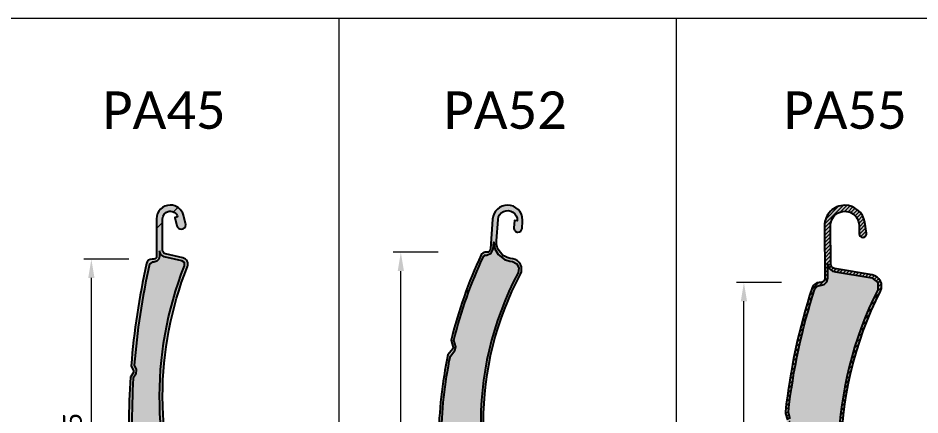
# Model space of a CAD drawing. Header units: millimetres. Extents: x 0 to 7790, y 0 to 17467.
# Drawn here: x 227.2 to 347.5, y 16870.5 to 16923.5 of the extents above; entities that cross this region are included whole.
import ezdxf

# ---------------------------------------------------------------- set-up
doc = ezdxf.new("R2010")
doc.units = ezdxf.units.MM
doc.header["$PDMODE"] = 35
doc.layers.get('0').update_dxf_attribs({"lineweight": 15})
for name, color, linetype, lineweight in [('_MB_kreskowanie_pancerz_0.09', 137, 'Continuous', 9), ('_MB_kreskowanie_profile_0.09', 7, 'Continuous', 9), ('_MB_profile_0.25', 7, 'Continuous', 25), ('_MB_ramka_0.15', 124, 'Continuous', 15), ('_MB_solid', 7, 'Continuous', 9), ('_MB_tekst_0.25', 40, 'Continuous', 25), ('_MB_wymiar_detal_0.09', 94, 'Continuous', 9)]:
    doc.layers.add(name, color=color, linetype=linetype, lineweight=lineweight)
doc.layers.add('_MB_pomocnicze_niedrukowane', color=220, linetype='Continuous', lineweight=15, plot=False)
doc.styles.add('_MB_Calibri_Light_2.5', font='calibril.ttf', dxfattribs={"height": 2.5})
doc.dimstyles.new('_MB_detal', dxfattribs={"dimscale": 10, "dimtxt": 2.5, "dimasz": 2.5, "dimexe": 1, "dimexo": 1, "dimgap": 1.25, "dimtad": 1, "dimdsep": 46, "dimtxsty": '_MB_Calibri_Light_2.5', "dimcen": -2.5, "dimclrd": 256, "dimclre": 256, "dimclrt": 40, "dimazin": 0, "dimtfac": 0.2, "dimtmove": 1, "dimatfit": 1, "dimfxl": 5, "dimfxlon": 1, "dimtolj": 1, "dimlwd": -1, "dimlwe": -1, "dimarcsym": 0})

# ---------------------------------------------------------------- blocks, each defined once
blk = doc.blocks.new('*D506')
at = {"layer": '_MB_wymiar_detal_0.09', "transparency": 16777216}
for p, q in [((329.0222799938891, 16888.20842558063), (323.0222799938891, 16888.20842558063)), ((324.0222799938891, 16835.70911708651), (324.0222799938891, 16885.70842558063)), ((329.0222799938891, 16833.20911708651), (323.0222799938891, 16833.20911708651))]:
    blk.add_line(p, q, dxfattribs=at)
for points in [[(323.6056133272224, 16885.70842558063), (324.4389466605558, 16885.70842558063), (324.0222799938891, 16888.20842558063)], [(323.6056133272224, 16835.70911708651), (324.4389466605558, 16835.70911708651), (324.0222799938891, 16833.20911708651)]]:
    blk.add_solid(points, dxfattribs=at)
at = {"layer": 'Defpoints', "color": 0, "transparency": 16777216}
for p in [(324.0222799938891, 16888.20842558063), (334.1022814472968, 16888.20842558063), (334.3758437931689, 16833.20911708651)]:
    blk.add_point(p, dxfattribs=at)
at = {"layer": '_MB_wymiar_detal_0.09', "color": 40, "transparency": 16777216, "insert": (321.5059338393633, 16860.70877133356), "char_height": 2.5, "attachment_point": 5, "rotation": 90, "style": '_MB_Calibri_Light_2.5'}
blk.add_mtext('55', dxfattribs=at)
blk = doc.blocks.new('*D509')
at = {"layer": '_MB_wymiar_detal_0.09', "transparency": 16777216}
for p, q in [((283.2445241456103, 16892.25000320439), (277.2445241456103, 16892.25000320439)), ((278.2445241456103, 16842.74999478085), (278.2445241456103, 16889.75000320439)), ((283.2445241456103, 16840.24999478085), (277.2445241456103, 16840.24999478085))]:
    blk.add_line(p, q, dxfattribs=at)
for points in [[(277.8278574789436, 16889.75000320439), (278.661190812277, 16889.75000320439), (278.2445241456103, 16892.25000320439)], [(277.8278574789436, 16842.74999478085), (278.661190812277, 16842.74999478085), (278.2445241456103, 16840.24999478085)]]:
    blk.add_solid(points, dxfattribs=at)
at = {"layer": 'Defpoints', "color": 0, "transparency": 16777216}
for p in [(278.2445241456103, 16892.25000320439), (289.4370964019914, 16892.25000320439), (289.5402636319055, 16840.24999478085)]:
    blk.add_point(p, dxfattribs=at)
at = {"layer": '_MB_wymiar_detal_0.09', "color": 40, "transparency": 16777216, "insert": (275.7176010679942, 16866.24999899261), "char_height": 2.5, "attachment_point": 5, "rotation": 90, "style": '_MB_Calibri_Light_2.5'}
blk.add_mtext('52', dxfattribs=at)
blk = doc.blocks.new('*D471')
at = {"layer": '_MB_wymiar_detal_0.09', "transparency": 16777216}
for p, q in [((241.9570564508708, 16891.33924705334), (235.9570564508708, 16891.33924705334)), ((236.9570564508708, 16848.84338526577), (236.9570564508708, 16888.83924705334)), ((241.9570564508708, 16846.34338526577), (235.9570564508708, 16846.34338526577))]:
    blk.add_line(p, q, dxfattribs=at)
for points in [[(236.5403897842042, 16888.83924705334), (237.3737231175375, 16888.83924705334), (236.9570564508708, 16891.33924705334)], [(236.5403897842042, 16848.84338526577), (237.3737231175375, 16848.84338526577), (236.9570564508708, 16846.34338526577)]]:
    blk.add_solid(points, dxfattribs=at)
at = {"layer": 'Defpoints', "color": 0, "transparency": 16777216}
for p in [(236.9570564508708, 16891.33924705334), (244.9748546388442, 16891.33924705334), (245.1070579760714, 16846.34338526577)]:
    blk.add_point(p, dxfattribs=at)
at = {"layer": '_MB_wymiar_detal_0.09', "color": 40, "transparency": 16777216, "insert": (234.4407102963462, 16868.84131615955), "char_height": 2.5, "attachment_point": 5, "rotation": 90, "style": '_MB_Calibri_Light_2.5'}
blk.add_mtext('45', dxfattribs=at)
blk = doc.blocks.new('-PA45')
at = {"layer": '_MB_kreskowanie_pancerz_0.09', "transparency": 33554585}
h = blk.add_hatch(color=256, dxfattribs=at)
h.dxf.hatch_style = 1
h.paths.add_polyline_path([(0.6374151621766941, -4.934697192584281), (0.6152722534079658, -4.518174512299083), (0.2850321472960786, -4.263374740088693), (-2.074725610282258, -3.718582074880032), (-2.520722832714455, -3.437113384132317), (-2.694440964298337, -2.939830437162527), (-2.694440190132809, -3.689751723876725), (-2.750996828506686, -3.976372401708431), (-2.913781542154538, -4.220408367047639), (-3.157207030448262, -4.382938175798699), (-3.444440190132809, -4.439744868731395), (-3.694993321236325, -4.43974716350931), (-3.913658946914438, -4.516903351102883), (-4.036591044065062, -4.713513199854788, 0.03487551459697473), (-6.07612735443945, -18.21635238215822), (-5.800176712828033, -18.79286985513318), (-5.737911998350683, -19.09599663159861), (-5.841591842950947, -19.38756690975424), (-6.198219648837039, -19.92085382716505, 0.03377965814838593), (-6.135543183589107, -33.15545915421171), (-5.774948093645435, -33.68377410972607), (-5.671494851367243, -33.97408994666694), (-5.725819799301462, -34.27746209197358), (-5.997304507543959, -34.85873724947214, 0.03533553539028714), (-3.787266666267897, -48.52403435282031), (-3.7267167551272, -48.60828786507409), (-3.634419517178685, -48.63768092343616), (-3.533277589673162, -48.60154365310336), (-3.478838695316881, -48.51370031409715), (-3.478838695316881, -48.44244561797859), (-3.492956395150031, -43.60372643884511, -1.002709244656991), (1.808489497367191, -43.58713439672829), (1.808489497367191, -43.3133355226455, 0.1059830059849216), (1.490624111111174, -41.83798582728559, -0.2028499363257417)])
at = {"layer": '_MB_kreskowanie_profile_0.09', "transparency": 33554687}
h = blk.add_hatch(dxfattribs=at)
h.set_pattern_fill('JIS_WOOD', color=256, scale=0.5)
h.set_pattern_definition([(45, (0.2055619749062316, -0.03631166503328132), (-24.99999995804921, 24.99999995804921), [])])
h.paths.add_polyline_path([(1.408487211529064, -48.03974337699583, -0.5133463934705075), (1.144383974393349, -48.22919195478335), (-0.7320084926286654, -47.59428191529605, 0.513342072944862), (-1.392266575583562, -48.06789651384861, 0.3492203411832894), (-1.004740672562548, -48.55508880065463), (0.9835428293863515, -49.01411406802799, 0.05678297806760939), (1.20848942534758, -49.03974334285067, 0.4142140303864929), (2.208491023246097, -48.03974334285067), (2.208491023246097, -43.31704131648621, 0.1062423642000494), (1.855310940147319, -41.67365928734853, -0.1062423872251403), (-2.291511837776852, -22.37807647273439, -0.09481297267430049), (1.026147877595577, -5.039543984353259, 0.4592340440258739), (0.4203560558798927, -3.884094832558731), (-1.906914063338263, -3.346803191519939, -0.3492154977283172), (-2.294438735238145, -2.859618559364208), (-2.294442478962083, 1.33552192953357, -0.8769852214657324), (-0.279364519929004, 1.600793506699119), (-0.6657345932089811, 1.497274479414045), (-0.37399730342986, 0.408408571441214, 0.3394601583494689), (0.2055619749062316, -0.03631166503328132, 0.4142135357092427), (0.8055613595879549, 0.5636889433453689, 0.07604807758998114), (0.7851197403706465, 0.7189690216036979), (0.4933802444375033, 1.807840427898554, 0.3397150380530074), (-1.269445983110927, 3.160527548337086, 0.4142135480086321), (-3.094444815453244, 1.335526374816254), (-3.094441716011715, -3.688713393776197, -0.4150742944210199), (-3.444436953635886, -4.03974486275547), (-3.692601244450998, -4.039747157548845, 0.3521586310920828), (-4.426981908889502, -4.626364312546684, 0.03513235010680804), (-6.483430210884762, -18.29189101741213), (-6.160286367457957, -18.96700286530358), (-6.174092594917965, -19.16520873591799), (-6.59059946117668, -19.78802353425272, 0.01597490497511213), (-6.791512791451169, -26.07482329890627, 0.01834351376422075), (-6.526646517975678, -33.29201062416814), (-6.104258638568353, -33.91083582921237), (-6.088240285802385, -34.10819112766876), (-6.405307400176753, -34.78706248342496, 0.03556979094957635), (-4.180562708284924, -48.59894295344384, 0.3568142236213127), (-3.641512437361598, -49.03974793240832, 0.3927989349587496), (-3.093002903626257, -48.53022742132998), (-3.092999762558975, -43.59099785109902, -0.4145700624956468), (-0.8422558944785123, -41.33751312777895, -0.414570338581342), (1.408487971018985, -43.5909999721498)])
h.paths.add_polyline_path([(1.808489497367191, -43.58938292863968), (1.808489497367191, -43.5871343967292, 0.04119173440081435), (1.77244558082748, -43.15261133811964), (1.721257531209631, -42.91383200790006, 0.8789873201479537), (-3.493001524742795, -43.58825866268489), (-3.478838695316881, -48.44244561797859), (-3.478838695316881, -48.51370031409715), (-3.562008741693717, -48.62031002048752), (-3.697147131497331, -48.62483790212809), (-3.787266666278811, -48.52403435277665, -0.0353355353901891), (-5.997304507540321, -34.85873724946759), (-5.725819799301462, -34.27746209197358), (-5.774948093645435, -33.68377410972607), (-6.135543183589107, -33.15545915421262, -0.03377965814838781), (-6.198219648837039, -19.92085382716505), (-5.841591842950947, -19.38756690975424), (-5.800176712828033, -18.79286985513318), (-6.07612735443945, -18.21635238215822, -0.03487551459697481), (-4.036591044065062, -4.713513199854788), (-3.694993321236325, -4.43974716350931), (-3.444440190132809, -4.439744868731395), (-3.069203416183882, -4.339604845410577), (-2.794583643204533, -4.064987582509275), (-2.694440190132809, -3.689751723879453), (-2.694440964298337, -2.939830437162527), (-2.520722832714455, -3.437113384132317), (-2.074725610282258, -3.718582074880032), (0.2850321472960786, -4.263374740088693), (0.6152722534079658, -4.518174512299083), (0.6374151621766941, -4.934697192584281, 0.2028499390933471), (1.490624318024857, -41.83798628644581), (1.721257531209631, -42.91383200790006, -0.02304390005725818), (1.77244558082748, -43.1526113381251), (1.808489497367191, -43.32074711032328), (1.808489497367191, -43.5871343967292, -0.0002120659925077607)], flags=16)
at = {"layer": '_MB_solid', "transparency": 33554687}
h = blk.add_hatch(color=256, dxfattribs=at)
h.dxf.hatch_style = 1
h.paths.add_polyline_path([(-3.094441716011715, -3.688713393776197, -0.4150742944210302), (-3.444436953635886, -4.03974486275547), (-3.692601244450998, -4.039747157548845, 0.3521586310921795), (-4.426981908889502, -4.626364312546684, 0.03513235010680804), (-6.483430210884762, -18.29189101741213), (-6.160286367457957, -18.96700286530358), (-6.174092594917965, -19.16520873591799), (-6.59059946117668, -19.78802353425272, 0.01597490497511209), (-6.791512791451169, -26.07482329890627, 0.01834351376422075), (-6.526646517975678, -33.29201062416814), (-6.104258638568353, -33.91083582921237), (-6.088240285802385, -34.10819112766876), (-6.405307400176753, -34.78706248342496, 0.03556979094957721), (-4.180562708284924, -48.59894295344384, 0.3568142236211176), (-3.641512437361598, -49.03974793240832, 0.3927989349587516), (-3.093002903626257, -48.53022742132998), (-3.092999762558975, -43.59099785109902, -0.4145700624956462), (-0.8422558944785123, -41.33751312777895, -0.4145703385813422), (1.408487971018985, -43.5909999721498), (1.408487211529064, -48.03974337699583, -0.513346393470505), (1.144383974393349, -48.22919195478335), (-0.7320084926286654, -47.59428191529605, 0.5133420729448632), (-1.392266575583562, -48.06789651384861, 0.3492203411832888), (-1.004740672562548, -48.55508880065463), (0.9835428293863515, -49.01411406802799, 0.05678297806760949), (1.20848942534758, -49.03974334285067, 0.4142140303864932), (2.208491023246097, -48.03974334285067), (2.208491023246097, -43.31704131648621, 0.1062423642000491), (1.855310940147319, -41.67365928734853, -0.1062423872251403), (-2.291511837776852, -22.37807647273439, -0.09481297267430047), (1.026147877595577, -5.039543984353259, 0.4592340440258766), (0.4203560558798927, -3.884094832558731), (-1.906914063338263, -3.346803191519939, -0.3492154977283186), (-2.294438735238145, -2.859618559364208), (-2.294442478962083, 1.33552192953357, -0.8769852214657311), (-0.279364519929004, 1.600793506699119), (-0.6657345932089811, 1.497274479414045), (-0.37399730342986, 0.408408571441214, 0.3394601583494695), (0.2055619749062316, -0.03631166503328132, 0.4142135357042651), (0.8055613595879549, 0.5636889433353645, 0.07604807759479457), (0.7851197403706465, 0.7189690216036979), (0.4933802444375033, 1.807840427901283, 0.3397150380105293), (-1.26944598283626, 3.160527548337086, 0.4142135480528502), (-3.094444815453244, 1.335526374816254)])
h.paths.add_polyline_path([(-2.520722832714455, -3.437113384132317), (-2.074725610282258, -3.718582074880032), (0.2850321472960786, -4.263374740088693), (0.6152722534079658, -4.518174512299083), (0.6374151621766941, -4.934697192584281, 0.2028499390933471), (1.490624318024857, -41.83798628644581), (1.721257531209631, -42.91383200790006, -0.02304390005725767), (1.77244558082748, -43.1526113381251), (1.808489497367191, -43.32074711032328), (1.808489497367191, -43.5871343967292, -0.0002120659925475081), (1.808489497367191, -43.58938292863968), (1.808489497367191, -43.5871343967292, 0.04119173440081239), (1.77244558082748, -43.15261133811964), (1.721257531209631, -42.91383200790006, 0.8789873201479509), (-3.493001524742795, -43.58825866268489), (-3.478838695316881, -48.44244561797859), (-3.478838695316881, -48.51370031409715), (-3.562008741693717, -48.62031002048752), (-3.697147131497331, -48.62483790212809), (-3.787266666278811, -48.52403435277665, -0.03533553539018906), (-5.997304507540321, -34.85873724946759), (-5.725819799301462, -34.27746209197358), (-5.774948093645435, -33.68377410972607), (-6.135543183589107, -33.15545915421262, -0.03377965814838781), (-6.198219648837039, -19.92085382716505), (-5.841591842950947, -19.38756690975424), (-5.800176712828033, -18.79286985513318), (-6.07612735443945, -18.21635238215822, -0.0348755145969749), (-4.036591044065062, -4.713513199854788), (-3.694993321236325, -4.43974716350931), (-3.444440190132809, -4.439744868731395), (-3.069203416183882, -4.339604845410577), (-2.794583643204533, -4.064987582509275), (-2.694440190132809, -3.689751723879453), (-2.694440964298337, -2.939830437162527)], flags=16)
at = {"layer": '_MB_profile_0.25'}
blk.add_lwpolyline([(1.144383539189221, -48.22919180752433), (-0.732007551838251, -47.5942822336292, 0.513342700401165), (-1.392266575583562, -48.06789651384861, 0.3492203411828259), (-1.004740672562548, -48.55508880065463), (0.9835413842065464, -49.01411373438532, 0.05678335006126774), (1.20848942534758, -49.03974334285067, 0.4142140303862809), (2.208491023246097, -48.03974334285158), (2.208491023246097, -43.31704131648439, 0.1062423139077941), (1.855311267054276, -41.67366001278606, -0.1062423915084643), (-2.291511837776852, -22.37807647273439, -0.09481297267429746), (1.026147877595577, -5.039543984354168, 0.4592340440258273), (0.4203560558798927, -3.884094832558731), (-1.906914063338263, -3.346803191519939, -0.3492154977282856), (-2.294438735238145, -2.859618559365117), (-2.294442478951169, 1.33552750065428, -0.8769828175924328), (-0.279364519929004, 1.600793506699119), (-0.6657345932089811, 1.497274479414045), (-0.373997440428866, 0.4084090827673208, 0.3394604043331855), (0.2055619749062316, -0.03631166503328132, 0.4142135357042321), (0.8055613595879549, 0.5636889433353645, 0.07604807759483184), (0.7851197403706465, 0.7189690216036979), (0.4933802444375033, 1.807840427900373, 0.3397150380106804), (-1.26944598283626, 3.160527548337086, 0.4142133673676627), (-3.094444815453244, 1.33552750065428), (-3.094441716011715, -3.688713393776197, -0.4150770044968672), (-3.444440190132809, -4.039744862770021), (-3.692601244450998, -4.039747157548845, 0.3521590737428799), (-4.426982166251037, -4.626365465608615, 0.03513234710330576), (-6.483430210884762, -18.29189101741213), (-6.160286367457957, -18.96700286530358), (-6.174092594917965, -19.16520873591799), (-6.59059946117668, -19.78802353425272, 0.01597490497511205), (-6.791512791451169, -26.07482329890627, 0.01834351376422075), (-6.526646517975678, -33.29201062416814), (-6.104258638568353, -33.91083582921237), (-6.088240285802385, -34.10819112766876), (-6.405307400176753, -34.78706248342496, 0.03556979094957734), (-4.180562708284924, -48.59894295344384, 0.3568142236210955), (-3.641512437361598, -49.03974793240832, 0.3927989349587516), (-3.093002903626257, -48.53022742132998), (-3.092999762558975, -43.59099785109902, -0.4145700624956241), (-0.8422558944785123, -41.33751312777895, -0.4145703385813514), (1.408487971018985, -43.5909999721498), (1.408487211529064, -48.03974334285158, -0.5133471730452067)], format="xyb", close=True, dxfattribs=at)
blk.add_lwpolyline([(-2.694440964993191, -2.93915740535158), (-2.694440190132809, -3.689751723879453), (-2.794583643204533, -4.064987582509275), (-3.069203416183882, -4.339604845410577), (-3.444440190132809, -4.439744868731395), (-3.694993321236325, -4.43974716350931), (-4.036591044065062, -4.713513199854788, 0.03487551459697491), (-6.07612735443945, -18.21635238215822), (-5.800176712828033, -18.79286985513318), (-5.841591842950947, -19.38756690975424), (-6.198219648837039, -19.92085382716505, 0.03377965814838764), (-6.135543183589107, -33.15545915421262), (-5.774948093645435, -33.68377410972607), (-5.725819799301462, -34.27746209197358), (-5.997304507540321, -34.85873724946759, 0.03533553539018901), (-3.787266666278811, -48.52403435277665), (-3.697147131497331, -48.62483790212809), (-3.562008741693717, -48.62031002048752), (-3.478838695316881, -48.51370031409715), (-3.478838695316881, -48.44244561797859), (-3.493001524742795, -43.58825866268489, -1.000212088478453), (1.808489497367191, -43.58938292863968), (1.808489497367191, -43.32074711032328), (1.490624318024857, -41.83798628644581, -0.2028499390933468), (0.6374151621766941, -4.934697192584281), (0.6152722534079658, -4.518174512299083), (0.2850321472960786, -4.263374740088693), (-2.074725610282258, -3.718582074880032), (-2.520722832714455, -3.437113384132317), (-2.694440964298337, -2.939830437162527)], format="xyb", dxfattribs=at)
blk = doc.blocks.new('-PA52')
at = {"layer": '_MB_kreskowanie_pancerz_0.09', "transparency": 33554585}
h = blk.add_hatch(color=256, dxfattribs=at)
h.dxf.hatch_style = 1
edge = h.paths.add_edge_path()
edge.add_line((0.08451569424505578, -5.44136454758609), (0.1948379963163036, -4.805719335250048))
edge.add_line((0.1948379963159823, -4.805719335249705), (0.05195357199165346, -4.516516979003117))
edge.add_line((0.05195357199227146, -4.516516979003427), (-0.09093085233205739, -4.227314622756839))
edge.add_line((-0.09093085233325837, -4.227314622757149), (-0.662823691572152, -3.928727237312437))
edge.add_line((-0.6628236915712478, -3.92872723731216), (-1.018394167902443, -3.869237383206382))
edge.add_line((-1.018394167902443, -3.869237383206382), (-1.703360424326092, -3.657500048794645))
edge.add_line((-1.703360424326092, -3.657500048794645), (-2.559236211058305, -3.00057968054989))
edge.add_line((-2.559236211058305, -3.00057968054989), (-3.008507413924235, -2.226577339194591))
edge.add_line((-3.008507413924235, -2.226577339194591), (-3.162135133592528, -1.344465978761036))
edge.add_line((-3.162135133592528, -1.344465978761036), (-3.226573643551092, -2.265970574356288))
edge.add_line((-3.226573643551092, -2.265970574356288), (-3.497960503231297, -2.834944209180321))
edge.add_line((-3.497960503231297, -2.834944209180321), (-4.08447929473914, -3.065979989823063))
edge.add_line((-4.08447929473914, -3.065979989823063), (-4.284476235134207, -3.065979989751213))
edge.add_arc((-4.284476235134207, -3.305985495066125), 0.2400055053145831, 89.99999999996437, 154.7860961150462)
edge.add_arc((49.36858978480268, -28.56910667985994), 59.54326667480967, 154.7860961150962, 166.2625742163667)
edge.add_line((-8.471394666994456, -14.42920551601401), (-8.236054178105405, -15.33041458936441))
edge.add_line((-8.236054178105405, -15.33041458936441), (-8.288196708823955, -15.56190552198993))
edge.add_line((-8.288196708823307, -15.5619055219895), (-8.349043501871426, -15.83203972291678))
edge.add_line((-8.349043501872075, -15.83203972291722), (-8.948039262460945, -16.54531691733064))
edge.add_arc((49.36013370180081, -28.56723444604813), 59.53460788060598, 168.3500645587405, 179.0888951034586)
edge.add_line((-10.16694718000508, -27.62056809062778), (-9.73741250268722, -28.44704171341527))
edge.add_line((-9.73741250268722, -28.44704171341527), (-9.736895004606481, -28.67065001644904))
edge.add_line((-9.736895004605685, -28.67065001644914), (-9.736222506139825, -28.9612332018579))
edge.add_line((-9.73622250614062, -28.96123320185779), (-10.16192230938758, -29.78968432165304))
edge.add_arc((49.3601337548298, -28.56723443996543), 59.53460793374778, 181.1765617356088, 191.9222014311247)
edge.add_line((-8.890253745423252, -40.86609202493764), (-8.287883529308601, -41.57650642938734))
edge.add_line((-8.287883529308601, -41.57650642938734), (-8.230198196039055, -41.82704799568182))
edge.add_line((-8.230198196039055, -41.82704799568182), (-8.172512862769509, -42.07758956197631))
edge.add_line((-8.172512862769509, -42.07758956197631), (-8.403565377735532, -42.97988875210733))
edge.add_arc((49.36013374525828, -28.56723443042938), 59.53460792654933, 194.0098484755203, 205.5429407333469)
edge.add_line((-4.355703370089032, -54.23780871238523), (-4.141882898282347, -54.34347179917768))
edge.add_line((-4.141882898282347, -54.34347179917768), (-3.994474179991812, -54.15597632764275))
edge.add_line((-3.994474179991812, -54.15597632764275), (-3.994474179991812, -50.50598230908781))
edge.add_arc((-1.035320509907251, -50.49408742865762), 2.95917757685357, 10.888559782923096, 180.2303100317857, ccw=False)
edge.add_line((1.870581364612008, -49.93510064257407), (1.687968997728603, -48.89391431856075))
edge.add_arc((-2.874940012621664, -49.69554106318537), 4.632790096090295, 9.964225907463637, 30.70131662425385)
edge.add_arc((37.89384416304529, -25.47402617432999), 42.78846633280168, 152.0838433536435, 210.7168774955606, ccw=False)
at = {"layer": '_MB_kreskowanie_profile_0.09', "transparency": 33554687}
h = blk.add_hatch(dxfattribs=at)
h.set_pattern_fill('JIS_WOOD', color=256, scale=0.5, style=0)
h.set_pattern_definition([(45, (0.0768304439552594, -0.005493154613759543), (-24.99999995804921, 24.99999995804921), [])])
h.paths.add_polyline_path([(-10.52828124518783, -27.70596543540614), (-10.05684718345583, -28.61305823283965), (-10.0564219196458, -28.79669829551767), (-10.52364862516697, -29.70596260972616, 0.0476834649455358), (-9.223600299155805, -41.02960623684976), (-8.562464149588777, -41.8093271393036), (-8.521260315588734, -41.98828550746384), (-8.774854560073436, -42.97861398571422, 0.05072443172559484), (-4.680718652598443, -54.39313505185964, 0.2889040298402706), (-4.184476320144313, -54.70598230908308, 0.4142147020763092), (-3.63447417999123, -54.15598230908745), (-3.63447417999123, -50.50598230930791, -0.41421351557299), (-1.034474595213396, -47.90598230908745, -0.3642279631734016), (1.526435807958478, -50.056827509904), (1.722973889978675, -51.17741296990425, -0.04343298987626126), (1.745525820009789, -51.43654073867765), (1.745525820009789, -54.90598548291564, -0.4653829483298869), (1.41931215475779, -55.18214424738835), (-0.5418690179212717, -54.85395754931324, -0.2045966667739534), (-0.740337087876469, -54.72690584930206), (-1.094235131320602, -54.2071034457822, 0.2481793411576544), (-1.47447713694055, -54.00598230909691, 0.4142160048585387), (-1.934474179939571, -54.46598910205194, 0.2219329040831337), (-1.769831091665765, -54.81863553071798), (-1.147281069243036, -55.34003854282309, 0.1352159696893522), (-0.6607091926853172, -55.56408219534296), (1.300477481250709, -55.89227229025437, 0.05783640542918435), (1.465525142601109, -55.90598230908745, 0.414213760781832), (2.465525820010953, -54.90598230908745), (2.465525820010953, -51.43653968213493, 0.05096289187001128), (2.432148731331836, -51.05303031679523), (2.04301256222243, -48.83432375072061, 0.09085409714758984), (1.416864546870784, -47.14438764832448, -0.1348191602026046), (-4.534474187599699, -25.4739807723563, -0.1224097283412867), (0.4026217847404041, -5.609904929220647, 0.5118105490632853), (-0.6034075288171152, -3.573671205278515), (-0.9589781593713269, -3.514169088249218, -0.3863693096671229), (-2.790514315731343, -1.190876219220627), (-2.58953106266199, 1.683312493591984, -1.002167543732375), (-0.03577276984287892, 1.504735962776067), (-0.3948901733165258, 1.529847947825147), (-0.4618572934741678, 0.5721754156556926, 0.4348141531728929), (0.0768304439552594, -0.005493154613759543, 0.3939087481194611), (0.6155118703900371, 0.4968382750521414), (0.6824785472290387, 1.45450446747509, 0.01745584742510516), (0.6873504659961327, 1.594023672358162, 0.4142116340403118), (-1.312642347951623, 3.594017690899818, 0.3939114732835037), (-3.307777615227678, 1.73353091417448), (-3.58569469664144, -2.240860614923804, -0.3939104356735301), (-4.08447671696922, -2.705982309087631), (-4.284476242977689, -2.705982309087631, 0.293488801617301), (-4.827117110718973, -3.050456060542274, 0.05050604617648712), (-8.84266982699046, -14.43225841408548), (-8.58437332853282, -15.42137477092638), (-8.624726628429926, -15.60052684304537), (-9.282150824434211, -16.38337851771303, 0.04765373506107712)])
h.paths.add_polyline_path([(-8.948039262460952, -16.54531691733337), (-8.349043501872075, -15.83203972291722), (-8.236054178105405, -15.33041458936441), (-8.471394666994456, -14.42920551601401, -0.05011748028357085), (-4.501614904540475, -3.203743425300672, -0.2904610701841188), (-4.284476235048714, -3.065979989751213), (-4.08447929473914, -3.065979989823063), (-3.497960503231297, -2.834944209180321), (-3.226573643551092, -2.265970574356288), (-3.162135133592528, -1.344465978761036), (-3.008507413924235, -2.226577339194591), (-2.559236211058305, -3.00057968054989), (-1.703360424326092, -3.657500048794645), (-1.018394167902443, -3.869237383206382), (-0.6628236915494199, -3.928727237315798), (-0.09093085233325837, -4.227314622757149), (0.1948379963159823, -4.805719335249705), (0.08451569424869376, -5.441364547578814, 0.2615523968298817), (1.107360965281259, -47.32825928954389, -0.0909979438301506), (1.688426319258724, -48.89652179214772), (1.870581364612008, -49.93510064257407, 0.9110612299316047), (-3.994474179991812, -50.50598230908872), (-3.994474179991812, -54.15597632764275), (-4.141882898282347, -54.34347179917768), (-4.355703370089032, -54.23780871238523, -0.05036512968348756), (-8.403565377735504, -42.97988875210922), (-8.172512862769509, -42.07758956197631), (-8.287883529308601, -41.57650642938734), (-8.89025374542689, -40.86609202493582, -0.0469210864552761), (-10.16192230938759, -29.78968432165311), (-9.73622250614062, -28.96123320185779), (-9.73741250268722, -28.44704171341527), (-10.16694718000508, -27.62056809062415, -0.04689131056124841)], flags=16)
at = {"layer": '_MB_solid', "transparency": 33554687}
h = blk.add_hatch(color=256, dxfattribs=at)
h.paths.add_polyline_path([(-3.63447417999123, -50.50598230930791, -0.4142135155729897), (-1.034474595213396, -47.90598230908745, -0.3642279631734014), (1.526435807958478, -50.056827509904), (1.722973889978675, -51.17741296990425, -0.04343298987626104), (1.745525820009789, -51.43654073867765), (1.745525820009789, -54.90598548291564, -0.4653829483305243), (1.41931215475779, -55.18214424738835), (-0.5418690179212717, -54.85395754931324, -0.2045966667739527), (-0.740337087876469, -54.72690584930206), (-1.094235131320602, -54.2071034457822, 0.248179341157654), (-1.47447713694055, -54.00598230909691, 0.4142160048585387), (-1.934474179939571, -54.46598910205194, 0.2219329040831328), (-1.769831091665765, -54.81863553071798), (-1.147281069243036, -55.34003854282309, 0.1352159696892073), (-0.6607091926853172, -55.56408219534296), (1.300477481250709, -55.89227229025437, 0.05783640542911814), (1.465525142601109, -55.90598230908745, 0.4142137607818685), (2.465525820010953, -54.90598230908745), (2.465525820010953, -51.43653968213493, 0.05096289187000999), (2.432148731331836, -51.05303031679523), (2.04301256222243, -48.83432375072061, 0.09085409714758956), (1.416864546870784, -47.14438764832448, -0.1348191602026046), (-4.534474187599699, -25.4739807723563, -0.1224097283412867), (0.4026217847404041, -5.609904929220647, 0.5118105490632819), (-0.6034075288171152, -3.573671205278515), (-0.9589781593713269, -3.514169088249218, -0.3863693096671179), (-2.790514315731343, -1.190876219220627), (-2.58953106266199, 1.683312493591984, -1.002167543732469), (-0.03577276984287892, 1.504735962776067), (-0.3948901733165258, 1.529847947825147), (-0.4618572934741678, 0.5721754156556926, 0.4348141531728912), (0.0768304439552594, -0.005493154613759543, 0.3939087481194603), (0.6155118703900371, 0.4968382750521414), (0.6824785472290387, 1.45450446747509, 0.01745584742510561), (0.6873504659961327, 1.594023672358162, 0.4142116340403118), (-1.312642347951623, 3.594017690899818, 0.3939114732835035), (-3.307777615227678, 1.73353091417448), (-3.58569469664144, -2.240860614923804, -0.3939104356735301), (-4.08447671696922, -2.705982309087631), (-4.284476242977689, -2.705982309087631, 0.2934888015655155), (-4.827117110671679, -3.050456060440411, 0.05050604617695993), (-8.84266982699046, -14.43225841408548), (-8.58437332853282, -15.42137477092638), (-8.624726628429926, -15.60052684304537), (-9.282150824434211, -16.38337851771303, 0.04765373506107736), (-10.52828124518783, -27.70596543540614), (-10.05684718345583, -28.61305823283965), (-10.0564219196458, -28.79669829551767), (-10.52364862516697, -29.70596260972616, 0.04768346494553591), (-9.223600299155805, -41.02960623684976), (-8.562464149588777, -41.8093271393036), (-8.521260315588734, -41.98828550746384), (-8.774854560073436, -42.97861398571422, 0.05072443172446008), (-4.680718652716678, -54.39313505161499, 0.2889040299738712), (-4.184476320144313, -54.70598230908308, 0.4142147020763094), (-3.63447417999123, -54.15598230908745)])
h.paths.add_polyline_path([(-3.994474179991812, -54.15597632764275), (-4.141882898282347, -54.34347179917768), (-4.355703370089032, -54.23780871238523, -0.05036512968348756), (-8.403565377735504, -42.97988875210922), (-8.172512862769509, -42.07758956197631), (-8.287883529308601, -41.57650642938734), (-8.89025374542689, -40.86609202493582, -0.04692108645527598), (-10.16192230938759, -29.78968432165311), (-9.73622250614062, -28.96123320185779), (-9.73741250268722, -28.44704171341527), (-10.16694718000508, -27.62056809062415, -0.04689131056124835), (-8.948039262460952, -16.54531691733337), (-8.349043501872075, -15.83203972291722), (-8.236054178105405, -15.33041458936441), (-8.471394666994456, -14.42920551601401, -0.05011748028357081), (-4.501614904540475, -3.203743425300672, -0.2904610701841258), (-4.284476235048714, -3.065979989751213), (-4.08447929473914, -3.065979989823063), (-3.497960503231297, -2.834944209180321), (-3.226573643551092, -2.265970574356288), (-3.162135133592528, -1.344465978761036), (-3.008507413924235, -2.226577339194591), (-2.559236211058305, -3.00057968054989), (-1.703360424326092, -3.657500048794645), (-1.018394167902443, -3.869237383206382), (-0.6628236915494199, -3.928727237315798), (-0.09093085233325837, -4.227314622757149), (0.1948379963159823, -4.805719335249705), (0.08451569424869376, -5.441364547578814, 0.2615523968298556), (1.10736096527944, -47.32825928954026, -0.09099794383037921), (1.688426319258724, -48.89652179214772), (1.870581364612008, -49.93510064257407, 0.9110612299315393), (-3.994474179991812, -50.50598230908781)], flags=16)
at = {"layer": '_MB_profile_0.25'}
for points in [[(-4.534474187599699, -25.4739807723563, -0.1224097283600893), (0.4026217862119665, -5.609904926442141, 0.5118105490092985), (-0.6034075316820235, -3.573671204799211), (-0.9589781592512736, -3.514169088269227, -0.3863693097670852), (-2.790514315685868, -1.190876218577614), (-2.58953106266199, 1.683312493591984, -1.002167543732467), (-0.03577276984287892, 1.504735962776067), (-0.3948901733165258, 1.529847947825147), (-0.4618572934705298, 0.5721754157011674, 0.4348141531977703), (0.0768304439552594, -0.005493154613759543, 0.3939087481208888), (0.6155118703900371, 0.4968382750548699), (0.6824785472308577, 1.454504467496008, 0.01745584742252638), (0.6873504659961327, 1.594023672358162, 0.4142116340403118), (-1.312642347951623, 3.594017690899818, 0.3939114732599683), (-3.307777615216764, 1.73353091433728), (-3.585694696645078, -2.240860614982012, -0.393910435675816), (-4.084476717031066, -2.705982309087631), (-4.284476242977689, -2.705982309087631, 0.2934888016056046), (-4.827117110708059, -3.050456060519537, 0.05050604617659393), (-8.84266982699046, -14.43225841408548), (-8.58437332853282, -15.42137477092638), (-8.624726628429926, -15.60052684304537), (-9.282150824434211, -16.38337851771303, 0.04765373506107731), (-10.52828124518783, -27.70596543540614)], [(0.08451571546902414, -5.441364507528306, 0.2615523971127213), (1.107360965273983, -47.32825928953116, -0.09099794383094774)], [(-10.16694718000508, -27.62056809062415, -0.04689131056124828), (-8.948039262460952, -16.54531691733337), (-8.349043501872075, -15.83203972291722), (-8.236054178105405, -15.33041458936441), (-8.471394666994456, -14.42920551601401, -0.05011748027263624), (-4.50161490564642, -3.203743427650807, -0.2904610700746016), (-4.284476237742638, -3.065979989751213), (-4.08447929473914, -3.065979989823063), (-3.497960503231297, -2.834944209180321), (-3.226573643551092, -2.265970574356288), (-3.162135133592528, -1.344465978761036), (-3.008507413924235, -2.226577339194591), (-2.559236211058305, -3.00057968054989), (-1.703360424326092, -3.657500048794645), (-1.018394167902443, -3.869237383206382), (-0.6628236915494199, -3.928727237315798), (-0.09093085233325837, -4.227314622757149), (0.1948379963159823, -4.805719335249705), (0.08451569424869376, -5.441364547580633)]]:
    blk.add_lwpolyline(points, format="xyb", dxfattribs=at)
blk = doc.blocks.new('-PA55')
at = {"layer": '_MB_kreskowanie_pancerz_0.09', "transparency": 33554585}
h = blk.add_hatch(color=256, dxfattribs=at)
h.dxf.hatch_style = 1
edge = h.paths.add_edge_path()
edge.add_line((2.04765589742783, -7.003089462343269), (2.04765589742783, -6.020498996347669))
edge.add_line((2.04765589742783, -6.020498996347669), (1.254461024787815, -5.42847451126363))
edge.add_line((1.254461024787815, -5.42847451126363), (-3.584032379627388, -4.575340698413129))
edge.add_line((-3.584032379627388, -4.575340698413129), (-3.976333178523419, -4.504852521093198))
edge.add_line((-3.976333178523419, -4.504852521093198), (-4.249800903453405, -4.271240001340315))
edge.add_line((-4.249800903453433, -4.27124000134063), (-4.424910395644503, -4.121650978673047))
edge.add_line((-4.424910395644474, -4.121650978672733), (-4.616432331344186, -3.56376351200197))
edge.add_line((-4.616432331344186, -3.56376351200197), (-4.616599967592265, -5.411754394331183))
edge.add_line((-4.616599967592265, -5.411754394331183), (-4.750385021888757, -5.911887751900778))
edge.add_line((-4.750385021889088, -5.911887751900395), (-4.933425970846753, -6.094928635397538))
edge.add_line((-4.933425970846656, -6.094928635397991), (-5.116466919804322, -6.277969518895136))
edge.add_line((-5.116466919804225, -6.277969518894679), (-5.615339313995856, -6.411754394330795))
edge.add_line((-5.615339313995719, -6.411754394331183), (-5.772239973653996, -6.411754394331183))
edge.add_line((-5.772239973653996, -6.411754394331183), (-6.124467962437848, -6.525749143569556))
edge.add_line((-6.124467962437848, -6.525749143569556), (-6.342431798146208, -6.825000083855208))
edge.add_arc((73.88666253833435, -33.10322135840943), 84.42305663387364, 161.8643192673793, 173.3152462067022)
edge.add_arc((-9.76381712210241, -23.29911401346999), 0.2000000029719408, 173.3152462072422, 196.3865356479096)
edge.add_line((-9.955693184458141, -23.35553721688393), (-9.708458235376384, -24.19657495097181))
edge.add_line((-9.708458235376384, -24.19657495097181), (-9.727555595210653, -24.38023838691019))
edge.add_line((-9.727555595211015, -24.38023838691061), (-9.755566785350673, -24.64962805492856))
edge.add_line((-9.755566785350311, -24.64962805492814), (-10.17031448623493, -25.42204187766856))
edge.add_arc((-9.994102766590004, -25.51664331027678), 0.200000002979952, 151.7703247299315, 174.831711799621)
edge.add_arc((73.89314561620995, -33.10416928750419), 84.42969186809667, 174.8317117785456, 185.7221897056026)
edge.add_arc((-9.916832258813884, -41.50230004863351), 0.2000000029780275, 185.722189704236, 208.7939453116508)
edge.add_line((-10.09210377824456, -41.59863226374091), (-9.669945051782634, -42.36689355448743))
edge.add_line((-9.669945051782634, -42.36689355448743), (-9.644250620678577, -42.59318969037258))
edge.add_line((-9.644250620678577, -42.59318969037304), (-9.61855618957452, -42.81948582625819))
edge.add_line((-9.61855618957452, -42.81948582625773), (-9.857667757003583, -43.6629791334035))
edge.add_arc((-9.665245344733194, -43.71751000949189), 0.2000000029778947, 164.1777210440244, 187.239070838707)
edge.add_arc((73.89358858962441, -33.10368013443167), 84.43023277652749, 187.2390708186876, 198.8688656665004)
edge.add_line((-5.999467729607204, -60.40869356915755), (-5.805619228245726, -60.59868665331304))
edge.add_line((-5.805619228245632, -60.59868665331305), (-5.671738355943474, -60.57644782691057))
edge.add_line((-5.671738355944399, -60.57644782691023), (-5.537857483642241, -60.55420900050775))
edge.add_line((-5.537857483641346, -60.55420900050831), (-5.415843477361642, -60.31174829081851))
edge.add_line((-5.415843477361705, -60.31174829081829), (-5.415855680153982, -53.11552850888438))
edge.add_arc((-1.96162577746145, -53.1060047165729), 3.454243031877057, 6.535503790563723, 180.1579720334472, ccw=False)
edge.add_line((1.470169917023668, -52.71284668908174), (1.271970449723084, -50.98253536021366))
edge.add_arc((-4.291649153345134, -51.61982324198743), 5.59999990463423, 6.534497014388749, 23.68345714198649)
edge.add_arc((46.2147913216595, -29.46643628860602), 49.55136529117423, 153.0421714332954, 203.6834571419907, ccw=False)
at = {"layer": '_MB_kreskowanie_profile_0.09', "transparency": 33554687}
h = blk.add_hatch(dxfattribs=at)
h.set_pattern_fill('JIS_WOOD', color=256, scale=0.5, double=1)
h.set_pattern_definition([(45, (-2.315621240019027, 1.587536555047336), (-0.2499999995804921, 0.2499999995804921), [])])
edge = h.paths.add_edge_path()
edge.add_arc((-4.268181760107836, -51.61347361887056), 5.975963636450369, 6.56880023006589, 23.66090810110505)
edge.add_arc((46.21482057321737, -29.46641137675215), 49.15139770507868, 180.0000000000006, 203.6904216709918, ccw=False)
edge.add_arc((46.21482057321737, -29.46641137675306), 49.15139770507821, 153.049270370912, 180, ccw=False)
edge.add_arc((1.064526624346399, -6.511209095977392), 1.499272469108938, 333.0880013315536, 440.0368544646638)
edge.add_line((1.323922774075982, -5.034546787210274), (-3.720604231470134, -4.145061279096808))
edge.add_arc((-3.617786305305344, -3.555263086347622), 0.5986931051136838, 180.0921025797479, 260.11115636090824, ccw=False)
edge.add_line((-4.216478636897591, -3.556225481068395), (-4.215599348657634, 1.587543701372847))
edge.add_arc((-2.315621240020846, 1.587536555043698), 1.899978108650736, 0.004064309693490031, 179.9997844951624, ccw=False)
edge.add_line((-0.4156431361498107, 1.587671331104502), (-0.4156725908451335, 0.4926950685594425))
edge.add_arc((0.08476194898139511, 0.4932042172240472), 0.5004347988329797, 180.0582934574723, 269.943260621344)
edge.add_arc((0.08426637399861647, 0.492695068559442), 0.4999254047871703, 270.0000000000122, 360.000000000092)
edge.add_arc((0.1786717765862704, 0.5001912306879603), 0.4055892807145186, 358.9409904829392, 369.9979021768358)
edge.add_line((0.5781018232173665, 0.570606445512567), (0.3513871415980248, 2.007968351894306))
edge.add_arc((-2.315635969751384, 1.587299560745123), 2.699995279313538, 8.963401227195133, 90.00000000001218)
edge.add_arc((-2.315635969751384, 1.587299560746942), 2.699995279312089, 89.99999999999906, 179.9999999999623)
edge.add_line((-5.015631249063517, 1.587299560748761), (-5.016746809595134, -5.411754394331183))
edge.add_arc((-5.614659819973895, -5.413839193547574), 0.5979166449998627, -89.80830051777781, 0.19977774374552837, ccw=False)
edge.add_line((-5.612659321885076, -6.011752491924199), (-5.772340310659274, -6.011760502880861))
edge.add_arc((-5.772239973643082, -7.011760497846808), 0.9999999999995328, 90.00574888753748, 161.8646745487844)
edge.add_arc((73.8916803090051, -33.10431780092586), 84.82816794738282, 161.8646745485773, 173.3149038962539)
edge.add_line((-10.35973791904507, -23.22926823793387), (-10.3394528962217, -23.46835787348573))
edge.add_line((-10.3394528962217, -23.46835787348573), (-10.09224729787638, -24.30939843730084))
edge.add_line((-10.09224729787638, -24.30939843730084), (-10.10805540334513, -24.4603688962834))
edge.add_line((-10.10805540334513, -24.4603688962834), (-10.52273990368667, -25.23284266564951))
edge.add_line((-10.52273990368667, -25.23284266564951), (-10.59166529130924, -25.46261500568289))
edge.add_arc((73.88326826521006, -33.10423540532793), 84.81986065604316, 174.8310801786527, 180.0001191984559)
edge.add_arc((73.8667766310864, -33.10502475453177), 84.80336902395143, 179.9995859128957, 185.7233929275926)
edge.add_line((-10.51384220486398, -41.56212607084944), (-10.44265975967392, -41.79127317531402))
edge.add_line((-10.44265975967392, -41.79127317531402), (-10.02053098928627, -42.55955102518146))
edge.add_line((-10.02053098928627, -42.55955102518146), (-10.00339296689162, -42.71043038202879))
edge.add_line((-10.00339296689162, -42.71043038202879), (-10.24251366595308, -43.55392115312316))
edge.add_line((-10.24251366595308, -43.55392115312316), (-10.2604601075855, -43.79313682169379))
edge.add_arc((73.90427033848209, -33.1025224825753), 84.84097527732035, 187.238951658075, 198.8672679056193)
edge.add_arc((-5.715843489282634, -60.31174829081465), 0.699995398521935, 198.8691711239934, 269.9999999999912)
edge.add_arc((-5.714380000716119, -60.31404721047602), 0.6976980137663066, 269.8798165137192, 360.188790321522)
edge.add_line((-5.016685774438884, -60.31174829081556), (-5.015714190967628, -53.10549545131198))
edge.add_arc((-1.961571028343315, -53.10590722636152), 3.054143190383177, 90.00114440919242, 179.9922750928603, ccw=False)
edge.add_arc((-1.960203389648086, -53.10436573949301), 3.052602037212448, 6.560323940513172, 90.02681486702579, ccw=False)
edge.add_line((1.072410572238368, -52.75560829402366), (1.760841081029866, -58.76624658182845))
edge.add_line((1.760841081029866, -58.76624658182845), (1.638409809214863, -59.10388569709357))
edge.add_line((1.638409809214863, -59.10388569709357), (1.293983170873616, -59.20566918925306))
edge.add_line((1.293983170873616, -59.20566918925306), (1.363441178686116, -58.81174829081556))
edge.add_line((1.363441178686116, -58.81174829081556), (-1.945146940686755, -58.2283843862142))
edge.add_arc((-2.042004469276435, -58.81500082786079), 0.5945588536508265, 80.62435706116355, 180.6276584950686)
edge.add_arc((-2.036522200218315, -58.82151391581465), 0.6000054478657706, 180.0000000000936, 259.999953227004)
edge.add_line((-2.140712535199782, -59.41240384766752), (1.180273610532818, -59.99798610307789))
edge.add_arc((1.350413965874395, -58.95937839091403), 1.05245129116838, 260.696678740844, 270.7092236762659)
edge.add_arc((1.363441178686116, -58.81174829081556), 1.200000762939716, 269.999999999665, 359.9999999990321)
edge.add_arc((1.452667637451668, -58.80672244643392), 1.110785674163453, 359.7407594805059, 366.7993957762904)
edge.add_line((2.555640885717366, -58.67521264628522), (1.668550906395469, -50.92984606628761))
edge = h.paths.add_edge_path(flags=16)
edge.add_arc((-1.96162577746145, -53.1060047165729), 3.454243031876755, 6.535503779342548, 180.1579720334475)
edge.add_line((-5.415855680153982, -53.11552850888438), (-5.415843477361705, -60.31174829081829))
edge.add_line((-5.415843477361705, -60.31174829081829), (-5.537857483641409, -60.55420900050808))
edge.add_line((-5.537857483641346, -60.55420900050831), (-5.661987329355239, -60.57482809300994))
edge.add_line((-5.661987329354815, -60.57482809300927), (-5.805619228245239, -60.5986866533126))
edge.add_line((-5.805619228245632, -60.59868665331305), (-5.999467729603459, -60.40869356915757))
edge.add_arc((73.89358858957894, -33.10368013427615), 84.430232776531, 187.2390708187963, 198.868865666611, ccw=False)
edge.add_arc((-9.665245344753203, -43.71751000956283), 0.2000000029774654, 164.1777210223903, 187.2390708194182, ccw=False)
edge.add_line((-9.857667757003583, -43.66297913340168), (-9.61855618957452, -42.81948582625773))
edge.add_line((-9.61855618957452, -42.81948582625773), (-9.644250620678577, -42.59318969037258))
edge.add_line((-9.644250620678577, -42.59318969037304), (-9.669945051782634, -42.36689355448789))
edge.add_line((-9.669945051782634, -42.36689355448743), (-10.09210377824456, -41.59863226373636))
edge.add_arc((-9.91683225878296, -41.50230004868536), 0.200000002978092, 185.722189688576, 208.7939452932675, ccw=False)
edge.add_arc((73.89314561621177, -33.10416928721497), 84.42969186810144, 174.8317117787406, 185.7221897057978, ccw=False)
edge.add_arc((-9.994102766628203, -25.51664331034226), 0.2000000029772896, 151.7703247083384, 174.8317117797664, ccw=False)
edge.add_line((-10.17031448623493, -25.42204187766856), (-9.755566785350311, -24.64962805492814))
edge.add_line((-9.755566785350311, -24.64962805492814), (-9.732012510363436, -24.42310150295083))
edge.add_line((-9.732012510363347, -24.42310150295089), (-9.708458235376295, -24.19657495097186))
edge.add_line((-9.708458235376384, -24.19657495097181), (-9.955693184458141, -23.3555372168903))
edge.add_arc((-9.76381712206421, -23.29911401360914), 0.2000000029716385, 173.3152461690736, 196.3865356083275, ccw=False)
edge.add_arc((73.88666253842166, -33.10322135814749), 84.42305663387538, 161.8643192675671, 173.3152462068863, ccw=False)
edge.add_line((-6.342431798146208, -6.82500008385523), (-6.124467962437848, -6.525749143569556))
edge.add_line((-6.124467962437848, -6.525749143569556), (-5.772239973653996, -6.411754394331183))
edge.add_line((-5.772239973653996, -6.411754394331183), (-5.615339313995719, -6.411754394331183))
edge.add_line((-5.615339313995719, -6.411754394331183), (-5.116466919804088, -6.277969518895067))
edge.add_line((-5.116466919804225, -6.277969518894679), (-4.933425970846559, -6.094928635397534))
edge.add_line((-4.933425970846656, -6.094928635397991), (-4.750385021888991, -5.911887751900847))
edge.add_line((-4.750385021889088, -5.911887751900395), (-4.616599967592595, -5.411754394330799))
edge.add_line((-4.616599967592265, -5.411754394331183), (-4.616432331344186, -3.56376351200197))
edge.add_line((-4.616432331344186, -3.56376351200197), (-4.424910395644474, -4.121650978672733))
edge.add_line((-4.424910395644474, -4.121650978672733), (-4.278687787397824, -4.246563093863235))
edge.add_line((-4.278687787398667, -4.246563093863188), (-3.976333178524261, -4.504852521093151))
edge.add_line((-3.976333178523419, -4.504852521093198), (-3.584032379627388, -4.575340698413129))
edge.add_line((-3.584032379627388, -4.575340698413129), (1.254461024787815, -5.42847451126363))
edge.add_line((1.254461024787815, -5.42847451126363), (2.04765589742783, -6.020498996347669))
edge.add_line((2.04765589742783, -6.020498996347669), (2.047655897427816, -7.003089462343279))
edge.add_arc((46.2147913216595, -29.46643628860602), 49.5513652911743, 153.0421714332955, 203.6834571419906)
edge.add_arc((-4.291649153345134, -51.61982324198743), 5.599999904634233, 6.534497014388819, 23.683457141986878, ccw=False)
edge.add_line((1.271970449723085, -50.98253536021366), (1.470169917100066, -52.71284668975386))
at = {"layer": '_MB_solid', "transparency": 33554687}
h = blk.add_hatch(color=256, dxfattribs=at)
h.dxf.hatch_style = 1
edge = h.paths.add_edge_path()
edge.add_arc((-2.315621240020846, 1.587536555043698), 1.899978108650736, 0.004064309693490031, 179.9997844951624, ccw=False)
edge.add_line((-0.4156431361498107, 1.587671331104502), (-0.4156725908451336, 0.492695068559442))
edge.add_arc((0.08476194898139511, 0.4932042172240472), 0.5004347988329798, 180.0582934574724, 269.943260621344)
edge.add_arc((0.08426637399861647, 0.492695068559442), 0.4999254047870243, 269.9999999999955, 360.0000000000045)
edge.add_arc((0.1786717765844514, 0.5001912306879603), 0.4055892807160379, 358.9409904828437, 369.9979021768276)
edge.add_line((0.5781018232173665, 0.570606445512567), (0.3513871415980248, 2.007968351894306))
edge.add_arc((-2.315635969751384, 1.587299560745123), 2.699995279313538, 8.963401227195133, 90.00000000001218)
edge.add_arc((-2.315635969751384, 1.587299560746942), 2.699995279312451, 90.00000000000674, 180.0000000000898)
edge.add_line((-5.015631249063517, 1.587299560742395), (-5.016746809595134, -5.411754394331183))
edge.add_arc((-5.614659819973895, -5.413839193547574), 0.5979166450000035, -89.80830051776428, 0.19977774373188595, ccw=False)
edge.add_line((-5.612659321885076, -6.011752491924199), (-5.772340310670188, -6.011760502880861))
edge.add_arc((-5.772239973644901, -7.011760497844989), 0.9999999999981101, 90.00574888810371, 161.8646745488436)
edge.add_arc((73.8916803090051, -33.10431780092586), 84.82816794738282, 161.8646745485773, 173.3149038962539)
edge.add_line((-10.35973791904507, -23.22926823793387), (-10.3394528962217, -23.46835787348573))
edge.add_line((-10.3394528962217, -23.46835787348573), (-10.09224729787638, -24.30939843730084))
edge.add_line((-10.09224729787638, -24.30939843730084), (-10.10805540334513, -24.4603688962834))
edge.add_line((-10.10805540334513, -24.4603688962834), (-10.52273990368667, -25.23284266564951))
edge.add_line((-10.52273990368667, -25.23284266564951), (-10.59166529130927, -25.46261500568286))
edge.add_arc((73.88326826521006, -33.10423540532793), 84.81986065604384, 174.831080178653, 180.000119198456)
edge.add_arc((73.86677663108821, -33.10502475453177), 84.80336902395224, 179.9995859128957, 185.7233929275926)
edge.add_line((-10.51384220486398, -41.56212607084944), (-10.44265975967392, -41.79127317531402))
edge.add_line((-10.44265975967392, -41.79127317531402), (-10.02053098928627, -42.55955102518146))
edge.add_line((-10.02053098928627, -42.55955102518146), (-10.00339296689162, -42.71043038202879))
edge.add_line((-10.00339296689162, -42.71043038202879), (-10.24251366595308, -43.55392115312316))
edge.add_line((-10.24251366595308, -43.55392115312316), (-10.26046010758553, -43.79313682169393))
edge.add_arc((73.90427033848391, -33.10252248256893), 84.84097527732449, 187.2389516580792, 198.8672679056282)
edge.add_arc((-5.715843489282634, -60.31174829081647), 0.6999953985206205, 198.8691711245458, 269.9999999999739)
edge.add_arc((-5.714380000716119, -60.31404721047602), 0.6976980137663066, 269.8798165137192, 360.188790321522)
edge.add_line((-5.016685774438884, -60.31174829081556), (-5.015714190967628, -53.10549545131198))
edge.add_arc((-1.961571028343315, -53.10590722636152), 3.054143190383177, 90.00114440919242, 179.9922750928603, ccw=False)
edge.add_arc((-1.960203389648086, -53.1043657394921), 3.052602037212163, 6.560323940456897, 90.02681486702471, ccw=False)
edge.add_line((1.072410572238368, -52.75560829402639), (1.760841081029866, -58.76624658182845))
edge.add_line((1.760841081029866, -58.76624658182845), (1.638409809214863, -59.10388569709357))
edge.add_line((1.638409809214863, -59.10388569709357), (1.293983170873616, -59.20566918925306))
edge.add_line((1.293983170873616, -59.20566918925306), (1.363441178686116, -58.81174829081556))
edge.add_line((1.363441178686116, -58.81174829081556), (-1.945146940686755, -58.2283843862142))
edge.add_arc((-2.042004469276435, -58.81500082786079), 0.5945588536508205, 80.62435706116285, 180.6276584950693)
edge.add_arc((-2.036522200218315, -58.82151391581465), 0.6000054478657706, 180.0000000000936, 259.999953227004)
edge.add_line((-2.140712535199782, -59.41240384766752), (1.180273610532822, -59.99798610307789))
edge.add_arc((1.350413965876214, -58.95937839090038), 1.052451291182397, 260.6966787408685, 270.7092236767515)
edge.add_arc((1.363441178687935, -58.81174829081647), 1.20000076293811, 270.0000000001096, 360.0000000001944)
edge.add_arc((1.452667637440754, -58.80672244643301), 1.110785674173012, 359.7407594816212, 366.7993957762187)
edge.add_line((2.555640885717366, -58.67521264628431), (1.668550906395467, -50.92984606629034))
edge.add_arc((-4.268181760109655, -51.61347361886965), 5.975963636452054, 6.568800230032693, 23.66090810109262)
edge.add_arc((46.21482057321737, -29.46641137675306), 49.15139770507835, 180.0000000000006, 203.6904216709919, ccw=False)
edge.add_arc((46.21482057321737, -29.46641137675397), 49.15139770507803, 153.0492703709026, 179.9999999999992, ccw=False)
edge.add_arc((1.064526624346399, -6.511209095977392), 1.499272469109227, 333.0880013318442, 440.0368544646633)
edge.add_line((1.323922774075982, -5.034546787210274), (-3.720604231470134, -4.145061279096808))
edge.add_arc((-3.617786305305344, -3.555263086347622), 0.5986931051136309, 180.0921025797437, 260.1111563609125, ccw=False)
edge.add_line((-4.216478636897591, -3.556225481068395), (-4.215599348657634, 1.587543701372847))
edge = h.paths.add_edge_path(flags=16)
edge.add_line((-4.616432331344186, -3.56376351200197), (-4.537018417120635, -3.95680419542623))
edge.add_line((-4.537018417120635, -3.95680419542623), (-4.312802374164676, -4.286497761919236))
edge.add_line((-4.312802374164676, -4.286497761919236), (-3.976333178523419, -4.504852521093198))
edge.add_line((-3.976333178523419, -4.504852521093198), (-3.584032379627388, -4.575340698412219))
edge.add_line((-3.584032379627388, -4.575340698412219), (1.254461024787815, -5.42847451126363))
edge.add_line((1.254461024787815, -5.42847451126363), (2.04765589742783, -6.020498996347669))
edge.add_line((2.04765589742783, -6.020498996347669), (2.04765589742783, -7.003089462343276))
edge.add_arc((46.2147913216595, -29.46643628860602), 49.55136529117421, 153.0421714332954, 203.6834571419907)
edge.add_arc((-4.291649153345134, -51.61982324198743), 5.599999904634198, 6.534497014388819, 23.683457141986878, ccw=False)
edge.add_line((1.271970449723085, -50.98253536021366), (1.47016991702003, -52.71284668905992))
edge.add_arc((-1.961625777463269, -53.10600471657199), 3.454243031876466, 6.535503790922371, 180.1579720334389)
edge.add_line((-5.415855680153982, -53.11552850888347), (-5.415843477361705, -60.31174829081829))
edge.add_line((-5.415843477361705, -60.31174829081829), (-5.537857483641409, -60.55420900050808))
edge.add_line((-5.537857483641346, -60.55420900050831), (-5.671738355943504, -60.57644782691079))
edge.add_line((-5.671738355944399, -60.57644782691023), (-5.805619228246557, -60.5986866533127))
edge.add_line((-5.805619228245632, -60.59868665331305), (-5.999467729603487, -60.40869356915756))
edge.add_arc((73.89358858957894, -33.10368013427615), 84.43023277653096, 187.2390708187962, 198.8688656666109, ccw=False)
edge.add_arc((-9.665245344751384, -43.71751000956465), 0.2000000029797349, 164.1777210226909, 187.2390708189232, ccw=False)
edge.add_line((-9.857667757003583, -43.6629791334035), (-9.61855618957452, -42.81948582625773))
edge.add_line((-9.61855618957452, -42.81948582625773), (-9.641248378653357, -42.61963105295999))
edge.add_line((-9.641248378653472, -42.61963105296036), (-9.669945051782749, -42.3668935544878))
edge.add_line((-9.669945051782634, -42.36689355448743), (-10.09210377824456, -41.59863226374))
edge.add_arc((-9.91683225878296, -41.5023000486899), 0.2000000029772028, 185.7221896872431, 208.7939452930545, ccw=False)
edge.add_arc((73.89314561621177, -33.10416928721497), 84.42969186810144, 174.8317117787406, 185.7221897057978, ccw=False)
edge.add_arc((-9.994102766626384, -25.51664331034681), 0.200000002978544, 151.770324703771, 174.8317117784653, ccw=False)
edge.add_line((-10.17031448622765, -25.42204187765856), (-9.755566785350311, -24.64962805492814))
edge.add_line((-9.755566785350311, -24.64962805492814), (-9.732012510363347, -24.42310150294998))
edge.add_line((-9.732012510363347, -24.42310150294998), (-9.708458235376384, -24.19657495097181))
edge.add_line((-9.708458235376384, -24.19657495097181), (-9.95569318446178, -23.35553721687847))
edge.add_arc((-9.76381712206421, -23.29911401360914), 0.2000000029704787, 173.3152461689301, 196.3865356047461, ccw=False)
edge.add_arc((73.88666253842166, -33.10322135814749), 84.42305663387604, 161.8643192675672, 173.3152462068863, ccw=False)
edge.add_line((-6.342431798146208, -6.82500008385523), (-6.124467962437848, -6.525749143569556))
edge.add_line((-6.124467962437848, -6.525749143569556), (-5.772239973653996, -6.411754394331183))
edge.add_line((-5.772239973653996, -6.411754394331183), (-5.616600325218907, -6.411754394329955))
edge.add_line((-5.616600325218315, -6.411754394330273), (-5.116466919803496, -6.277969518895386))
edge.add_line((-5.116466919804225, -6.277969518894679), (-4.933425970846559, -6.094928635397534))
edge.add_line((-4.933425970846656, -6.094928635397991), (-4.750385021888991, -5.911887751900847))
edge.add_line((-4.750385021889088, -5.911887751900395), (-4.616599967592595, -5.411754394330799))
edge.add_line((-4.616599967592265, -5.411754394331183), (-4.616432331344186, -3.56376351200197))
at = {"layer": '_MB_profile_0.25'}
for points in [[(-2.936577131860759, -29.46641137675306, -0.118129666785689), (2.400540585984345, -7.191565348933182, 0.5041729471667369), (1.32392277407962, -5.034546787210274), (-3.720604231470134, -4.145061279096808, -0.3650717922620866), (-4.216478272877794, -3.554096007885164), (-4.215599348657634, 1.587543701371942, -1.000060488835971), (-0.4156431461506145, 1.587299560746942), (-0.4156725908451335, 0.492695068559442, 0.4136256423301963), (0.08426637399861647, -0.007230336227621592, 0.414213562373095), (0.5841917787856801, 0.492695068559442, 0.0482823445062533), (0.5781018232173665, 0.570606445512567), (0.3513858490641724, 2.007976546416103, 0.3691000416623206), (-2.315635969751384, 4.287294840059076, 0.414213562373095), (-5.015631249063517, 1.587299560746942), (-5.016746809595134, -5.411754394331183, -0.4161867642208478), (-5.616600325220134, -6.011752689638342), (-5.772239973657634, -6.011760497846808, 0.3242666704579183), (-6.722563590041318, -6.700496905146792, 0.05000266515908954), (-10.35973791904507, -23.22926823793387), (-10.3394528962217, -23.46835787348573), (-10.09224729787638, -24.30939843730084)], [(-9.708458235376384, -24.19657495097181), (-9.95569318446178, -23.35553721687756, -0.1010148449274124), (-9.962456911545814, -23.27582806839018, -0.05000569898962728), (-6.342431798146208, -6.82500008385523), (-6.124467962437848, -6.525749143569556), (-5.772239973652177, -6.411754394331183), (-5.616600325218315, -6.411754394330273), (-5.116466919804225, -6.277969518894679), (-4.750385021889088, -5.911887751900395), (-4.616599967592265, -5.411754394331183), (-4.616432331344186, -3.56376351200197), (-4.424910395644474, -4.121650978672733), (-3.976333178523419, -4.504852521093198), (-3.584032379627388, -4.575340698413129), (1.254461024787815, -5.42847451126363), (2.04765589742783, -6.020498996347669), (2.04400689501017, -7.010265525233081, 0.2245894798055423), (0.836710396082708, -49.37039503382039, -0.0749664825845985)]]:
    blk.add_lwpolyline(points, format="xyb", dxfattribs=at)

msp = doc.modelspace()

# ---------------------------------------------------------------- linework, layer by layer
at = {"layer": '_MB_pomocnicze_niedrukowane'}
msp.add_lwpolyline([(45.00000000000045, 16923.51999999999), (405.0000005434708, 16923.51999999999), (405.0000005434708, 16513.51999999999), (45.00000000000045, 16513.51999999999)], close=True, dxfattribs=at)
at = {"layer": '_MB_ramka_0.15'}
for points in [[(405.0000005434708, 16683.51999999999), (45.00000000000045, 16683.51999999999), (45.00000000000045, 16923.51999999999), (405.0000000000005, 16923.51999999999), (405.0000005434708, 16683.51999999999)], [(270.0000000000005, 16803.51999999999), (270.0000000000005, 16923.51999999999)], [(315.0000000000005, 16923.51999999999), (315.0000000000005, 16803.51999999999)]]:
    msp.add_lwpolyline(points, dxfattribs=at)

# ---------------------------------------------------------------- block references
for name, p in [('-PA45', (248.7485692416381, 16895.38313319817)), ('-PA52', (293.8015682558475, 16894.95048393531))]:
    msp.add_blockref(name, p)
at = {"rotation": 0.2697997577154375}
msp.add_blockref('-PA55', (339.8028636546082, 16894.24709419522), dxfattribs=at)

# ---------------------------------------------------------------- texts
at = {"layer": '_MB_tekst_0.25', "color": 7, "lineweight": 35, "char_height": 5, "attachment_point": 1, "style": '_MB_Calibri_Light_2.5'}
for s, insert, width in [('\\pi2.70917;{\\C256;PA45}', (235.7173422031487, 16913.72423115944), 20.595264428694), ('\\pi2.41323;{\\C256;PA52}', (281.5389009083306, 16913.72423115944), 20.01877723634652), ('\\pi3.50228;{\\C256;PA55}', (325.805146982239, 16913.72423115944), 22.18147550235652)]:
    msp.add_mtext(s, dxfattribs=dict(at, insert=insert, width=width))

# ---------------------------------------------------------------- dimensions: what is measured, and where the dimension line sits
at = {"layer": '_MB_wymiar_detal_0.09'}
for base, p1, p2, picture, middle in [((278.2445241456103, 16892.25000320439), (289.5402636319054, 16840.24999478084), (289.4370964019913, 16892.25000320438), '*D509', (278.2445241449172, 16866.24999899261)), ((236.9570564508708, 16891.33924705334), (245.1070579760712, 16846.34338526576), (244.9748546388441, 16891.33924705334), '*D471', (236.9570564501923, 16868.84131615955)), ((324.0222799938891, 16888.20842558063), (334.3758437931688, 16833.2091170865), (334.1022814472967, 16888.20842558063), '*D506', (324.0222799932094, 16860.70877133356))]:
    dim = msp.add_linear_dim(base=base, p1=p1, p2=p2, angle=90, dimstyle='_MB_detal', override={"dimtol": 0, "dimlim": 0, "dimtp": 0.1, "dimtm": 0.1, "dimtfac": 0.71, "dimtdec": 2, "dimtolj": 0, "dimtzin": 8}, dxfattribs=at)
    dim.commit()
    dim.dimension.update_dxf_attribs({"geometry": picture, "text_midpoint": middle, "dimtype": 160})

doc.saveas('drawing.dxf')
